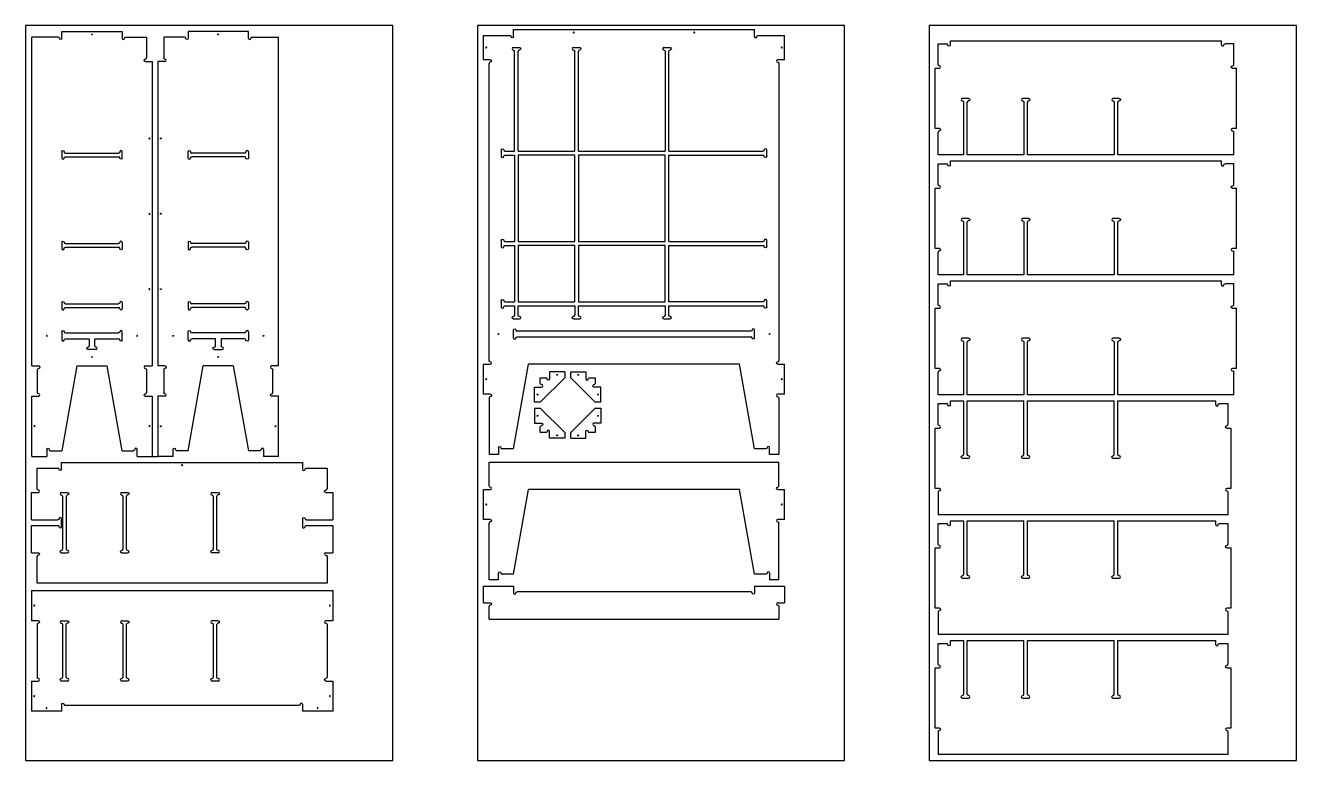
# Model space of a CAD drawing. Header units: millimetres. Extents: x -2110 to 2110, y -1219 to 1219.
import ezdxf

# ---------------------------------------------------------------- set-up
doc = ezdxf.new("R2010")
doc.units = ezdxf.units.MM
doc.layers.get('0').update_dxf_attribs({"color": 251, "true_color": 0x666666})
for name, color, linetype, true_color in [('AtFAB_STG_cut', 178, 'Continuous', 0x000000), ('AtFAB_STG_holes', 1, 'Continuous', 0xff0000), ('AtFAB_STG_pocket_side_1', 30, 'Continuous', 0xff8000), ('AtFAB_STG_profile_inside', 96, 'Continuous', 0x008000), ('AtFAB_STG_profile_outside', 5, 'Continuous', 0x0000ff), ('AtFAB_STG_under', 178, 'Continuous', 0x000000)]:
    doc.layers.add(name, color=color, linetype=linetype, true_color=true_color)

# ---------------------------------------------------------------- blocks, each defined once
blk = doc.blocks.new('4_x8__Sheet')
for p, q in [((0, 2438.4), (0, 0)), ((1219.2, 2438.4), (0, 2438.4)), ((1219.2, 0), (1219.2, 2438.4)), ((0, 0), (1219.2, 0))]:
    blk.add_line(p, q)
blk = doc.blocks.new('Group_16')
at = {"color": 252, "true_color": 0x968b80, "extrusion": (-2.09774e-16, 9.78769e-15, -1)}
blk.add_circle((-1.5, 1.5), 1.5, dxfattribs=at)
at = {"color": 252, "true_color": 0x968b80, "extrusion": (1.24995e-15, 1.52354e-14, -1)}
blk.add_circle((-982.5, 1.5), 1.5, dxfattribs=at)
blk = doc.blocks.new('Group_17')
at = {"color": 252, "true_color": 0x968b80}
for p, q in [((19, 390.5), (981, 390.5)), ((19, 312), (19, 390.5)), ((981, 312), (981, 390.5)), ((0, 300), (23, 300)), ((0, 200), (0, 300)), ((100, 19), (150, 300)), ((850, 300), (150, 300)), ((900, 19), (850, 300)), ((977, 300), (1000, 300)), ((1000, 200), (1000, 300)), ((23, 200), (0, 200)), ((19, 0), (19, 188)), ((1000, 200), (977, 200)), ((981, 0), (981, 188)), ((50, 0), (19, 0)), ((50, 0), (50, 23)), ((100, 19), (62, 19)), ((938, 19), (900, 19)), ((950, 23), (950, 0)), ((981, 0), (950, 0))]:
    blk.add_line(p, q, dxfattribs=at)
at = {"color": 252, "true_color": 0x968b80, "extrusion": (3.16414e-15, 4.71493e-23, -1)}
blk.add_arc((-23, 312), 4, 270, 360, dxfattribs=at)
at = {"color": 252, "true_color": 0x968b80}
for centre, start, end in [((23, 304), 270, 90), ((977, 312), 270, 0), ((23, 188), 90, 180), ((977, 196), 90, 270), ((62, 23), 180, 270), ((946, 23), 0, 180)]:
    blk.add_arc(centre, 4, start, end, dxfattribs=at)
at = {"color": 252, "true_color": 0x968b80, "extrusion": (3.16414e-15, -9.02389e-14, -1)}
blk.add_arc((-977, 304), 4, 270, 90, dxfattribs=at)
at = {"color": 252, "true_color": 0x968b80, "extrusion": (-5.10703e-15, 9.02389e-14, -1)}
blk.add_arc((-23, 196), 4, 90, 270, dxfattribs=at)
at = {"color": 252, "true_color": 0x968b80, "extrusion": (-9.71445e-16, 7.04992e-16, -1)}
blk.add_arc((-977, 188), 4, 90, 180, dxfattribs=at)
at = {"color": 252, "true_color": 0x968b80, "extrusion": (7.04992e-16, 4.23966e-15, -1)}
blk.add_arc((-54, 23), 4, 0, 180, dxfattribs=at)
at = {"color": 252, "true_color": 0x968b80, "extrusion": (-7.04992e-16, 4.23966e-15, -1)}
blk.add_arc((-938, 23), 4, 180, 270, dxfattribs=at)
blk = doc.blocks.new('__STG_01')
at = {"layer": 'AtFAB_STG_holes'}
blk.add_blockref('Group_16', (8, 248.5), dxfattribs=at)
at = {"layer": 'AtFAB_STG_profile_outside'}
blk.add_blockref('Group_17', (0, 0), dxfattribs=at)
blk = doc.blocks.new('Group_5')
at = {"color": 252, "true_color": 0x968b80}
for p, q in [((4, 200, 0), (24.6, 200, 0)), ((8, 188, 0), (8, 12, 0)), ((20.6, 12, 0), (20.6, 188, 0)), ((204, 200, 0), (224.7, 200, 0)), ((208, 188, 0), (208, 12, 0)), ((220.7, 12, 0), (220.7, 188, 0)), ((524.6, 200), (504, 200, 0)), ((508, 188, 0), (508, 12, 0)), ((520.6, 188), (520.7, 188.5)), ((520.6, 12, 0), (520.6, 188)), ((520.8, 189), (520.7, 188.5)), ((521, 189.5), (520.8, 189)), ((521.2, 190), (521, 189.5)), ((521.5, 190.4), (521.2, 190)), ((521.8, 190.8), (521.5, 190.4)), ((522.2, 191.2), (521.8, 190.8)), ((522.6, 191.5), (522.2, 191.2)), ((523.1, 191.7), (522.6, 191.5)), ((523.6, 191.9), (523.1, 191.7)), ((524.1, 192), (523.6, 191.9)), ((524.6, 192), (524.1, 192)), ((24.6, 0, 0), (4, 0, 0)), ((224.7, 0, 0), (204, 0, 0)), ((524.6, 0, 0), (504, 0, 0))]:
    blk.add_line(p, q, dxfattribs=at)
for centre, start, end in [((4, 196, 0), 90, 270), ((24.6, 188, 0), 90, 180), ((204, 196, 0), 90, 270), ((224.7, 188, 0), 90, 180), ((504, 196, 0), 90, 270), ((4, 12, 0), 270, 0), ((24.6, 4, 0), 270, 90), ((204, 12, 0), 270, 0), ((224.7, 4, 0), 270, 90), ((504, 12, 0), 270, 0), ((524.6, 4, 0), 270, 90)]:
    blk.add_arc(centre, 4, start, end, dxfattribs=at)
at = {"color": 252, "true_color": 0x968b80, "extrusion": (-4.41314e-15, -6.57608e-23, -1)}
blk.add_arc((-4, 188, 0), 4, 90, 180, dxfattribs=at)
at = {"color": 252, "true_color": 0x968b80, "extrusion": (-4.41314e-15, 9.09439e-14, -1)}
blk.add_arc((-24.7, 196, 0), 4, 90, 270, dxfattribs=at)
at = {"color": 252, "true_color": 0x968b80, "extrusion": (-4.41314e-15, 3.52496e-16, -1)}
for centre in [(-204, 188, 0), (-504, 188, 0)]:
    blk.add_arc(centre, 4, 90, 180, dxfattribs=at)
at = {"color": 252, "true_color": 0x968b80, "extrusion": (-4.41314e-15, 9.02389e-14, -1)}
for centre in [(-224.7, 196, 0), (-524.6, 196)]:
    blk.add_arc(centre, 4, 90, 270, dxfattribs=at)
at = {"color": 252, "true_color": 0x968b80, "extrusion": (3.85803e-15, -9.02389e-14, -1)}
blk.add_arc((-4, 4, 0), 4, 270, 90, dxfattribs=at)
at = {"color": 252, "true_color": 0x968b80, "extrusion": (-2.77556e-16, 3.52496e-16, -1)}
blk.add_arc((-24.7, 12, 0), 4, 270, 360, dxfattribs=at)
at = {"color": 252, "true_color": 0x968b80, "extrusion": (3.85803e-15, -9.12964e-14, -1)}
for centre in [(-204, 4, 0), (-504, 4, 0)]:
    blk.add_arc(centre, 4, 270, 90, dxfattribs=at)
at = {"color": 252, "true_color": 0x968b80, "extrusion": (-2.77556e-16, 7.04992e-16, -1)}
for centre in [(-224.7, 12, 0), (-524.6, 12, 0)]:
    blk.add_arc(centre, 4, 270, 360, dxfattribs=at)
blk = doc.blocks.new('Group_6')
at = {"color": 252, "true_color": 0x968b80, "extrusion": (2.54011e-15, -6.80621e-16, -1)}
for centre in [(-1.5, 342), (-982.5, 342), (-1.5, 42), (-982.5, 42), (-42, 1.5), (-942, 1.5)]:
    blk.add_circle(centre, 1.5, dxfattribs=at)
blk = doc.blocks.new('Group_7')
at = {"color": 252, "true_color": 0x968b80}
for p, q in [((0, 400), (0, 300)), ((0, 400), (1000, 400)), ((1000, 400), (1000, 300)), ((23, 300), (0, 300)), ((1000, 300), (977, 300)), ((19, 288), (19, 112)), ((981, 288), (981, 112)), ((0, 100), (23, 100)), ((0, 100), (0, 0)), ((977, 100), (1000, 100)), ((1000, 100), (1000, 0)), ((100, 0), (0, 0)), ((100, 23), (100, 0)), ((888, 19), (112, 19)), ((900, 23), (900, 0)), ((1000, 0), (900, 0))]:
    blk.add_line(p, q, dxfattribs=at)
at = {"color": 252, "true_color": 0x968b80, "extrusion": (-4.41314e-15, 9.02389e-14, -1)}
blk.add_arc((-23, 296), 4, 90, 270, dxfattribs=at)
at = {"color": 252, "true_color": 0x968b80}
for centre, start, end in [((977, 296), 90, 270), ((23, 288), 90, 180), ((23, 104), 270, 90), ((977, 112), 270, 0), ((112, 23), 180, 270), ((896, 23), 0, 180)]:
    blk.add_arc(centre, 4, start, end, dxfattribs=at)
at = {"color": 252, "true_color": 0x968b80, "extrusion": (-4.41314e-15, -6.57607e-23, -1)}
blk.add_arc((-977, 288), 4, 90, 180, dxfattribs=at)
at = {"color": 252, "true_color": 0x968b80, "extrusion": (-2.77556e-16, -4.13582e-24, -1)}
blk.add_arc((-23, 112), 4, 270, 0, dxfattribs=at)
at = {"color": 252, "true_color": 0x968b80, "extrusion": (3.85803e-15, -9.02389e-14, -1)}
blk.add_arc((-977, 104), 4, 270, 90, dxfattribs=at)
at = {"color": 252, "true_color": 0x968b80, "extrusion": (-3.73233e-28, 4.13605e-15, -1)}
blk.add_arc((-104, 23), 4, 360, 180, dxfattribs=at)
at = {"color": 252, "true_color": 0x968b80, "extrusion": (-6.1632e-23, 4.13605e-15, -1)}
blk.add_arc((-888, 23), 4, 180, 270, dxfattribs=at)
blk = doc.blocks.new('__STG_06')
at = {"layer": 'AtFAB_STG_holes'}
blk.add_blockref('Group_6', (8, 8), dxfattribs=at)
at = {"layer": 'AtFAB_STG_pocket_side_1'}
blk.add_blockref('Group_5', (95.1, 100, 0), dxfattribs=at)
at = {"layer": 'AtFAB_STG_profile_outside'}
blk.add_blockref('Group_7', (0, 0), dxfattribs=at)
blk = doc.blocks.new('Group_24')
at = {"color": 252, "true_color": 0x968b80}
for p, q in [((9.5, 368.3), (38, 368.3)), ((9.5, 299.3), (9.5, 368.3)), ((50, 377.8), (950, 377.8)), ((50, 364.3), (50, 377.8)), ((950, 364.3), (950, 377.8)), ((990.5, 368.3), (962, 368.3)), ((990.5, 299.3), (990.5, 368.3)), ((0, 287.3), (13.5, 287.3)), ((0, 87.3), (0, 287.3)), ((986.5, 287.3), (1000, 287.3)), ((1000, 87.3), (1000, 287.3)), ((110.35, 187.3), (89.65, 187.3)), ((93.65, 175.3), (93.65, 0)), ((106.35, 0), (106.35, 175.3)), ((310.35, 187.3), (289.65, 187.3)), ((293.65, 175.3), (293.65, 0)), ((306.35, 0), (306.35, 175.3)), ((610.35, 187.3), (589.65, 187.3)), ((593.65, 175.3), (593.65, 0)), ((606.35, 0), (606.35, 175.3)), ((13.5, 87.3), (0, 87.3)), ((1000, 87.3), (986.5, 87.3)), ((9.5, 0), (9.5, 75.3)), ((990.5, 0), (990.5, 75.3)), ((93.65, 0), (9.5, 0)), ((293.65, 0), (106.35, 0)), ((593.65, 0), (306.35, 0)), ((990.5, 0), (606.35, 0))]:
    blk.add_line(p, q, dxfattribs=at)
for centre, start, end in [((38, 364.3), 360, 90), ((954, 364.3), 180, 360), ((986.5, 299.3), 270, 0), ((13.5, 291.3), 270, 90), ((89.65, 183.3), 90, 270), ((110.35, 175.3), 90, 180), ((289.65, 183.3), 90, 270), ((310.35, 175.3), 90, 180), ((589.65, 183.3), 90, 270), ((610.35, 175.3), 90, 180), ((986.5, 83.3), 90, 270), ((13.5, 75.3), 90, 180)]:
    blk.add_arc(centre, 4, start, end, dxfattribs=at)
at = {"color": 252, "true_color": 0x968b80, "extrusion": (0, -2.51188e-15, -1)}
blk.add_arc((-46, 364.3), 4, 180, 360, dxfattribs=at)
at = {"color": 252, "true_color": 0x968b80, "extrusion": (3.74299e-23, -2.51188e-15, -1)}
blk.add_arc((-962, 364.3), 4, 360, 90, dxfattribs=at)
at = {"color": 252, "true_color": 0x968b80, "extrusion": (4.44089e-16, -5.63993e-15, -1)}
blk.add_arc((-13.5, 299.3), 4, 270, 0, dxfattribs=at)
at = {"color": 252, "true_color": 0x968b80, "extrusion": (4.44089e-16, -5.07594e-14, -1)}
blk.add_arc((-986.5, 291.3), 4, 270, 90, dxfattribs=at)
at = {"color": 252, "true_color": 0x968b80, "extrusion": (-3.69149e-15, -5.50075e-23, -1)}
for centre in [(-89.65, 175.3), (-289.65, 175.3), (-589.65, 175.3), (-986.5, 75.3)]:
    blk.add_arc(centre, 4, 90, 180, dxfattribs=at)
at = {"color": 252, "true_color": 0x968b80, "extrusion": (-7.82707e-15, 5.07594e-14, -1)}
for centre in [(-110.35, 183.3), (-310.35, 183.3), (-610.35, 183.3)]:
    blk.add_arc(centre, 4, 90, 270, dxfattribs=at)
at = {"color": 252, "true_color": 0x968b80, "extrusion": (-7.82707e-15, 5.63993e-14, -1)}
blk.add_arc((-13.5, 83.3), 4, 90, 270, dxfattribs=at)
blk = doc.blocks.new('__STG_SV')
at = {"layer": 'AtFAB_STG_profile_outside'}
blk.add_blockref('Group_24', (0, 0), dxfattribs=at)
blk = doc.blocks.new('Group_15')
at = {"color": 252, "true_color": 0x968b80}
for p, q in [((0, 54.75), (0, 109.5)), ((0, 109.5), (100, 109.5)), ((100, 109.5), (100, 86.5)), ((888, 90.5), (112, 90.5)), ((900, 109.5), (900, 86.5)), ((900, 109.5), (1000, 109.5)), ((1000, 109.5), (1000, 54.75)), ((0, 54.75), (23, 54.75)), ((19, 0), (19, 42.75)), ((977, 54.75), (1000, 54.75)), ((981, 42.75), (981, 0)), ((19, 0), (981, 0))]:
    blk.add_line(p, q, dxfattribs=at)
for centre, start, end in [((104, 86.5), 180, 360), ((888, 86.5), 360, 90), ((23, 42.75), 90, 180), ((977, 50.75), 90, 270)]:
    blk.add_arc(centre, 4, start, end, dxfattribs=at)
at = {"color": 252, "true_color": 0x968b80, "extrusion": (5.63993e-15, 3.51108e-14, -1)}
for centre, start, end in [((-112, 86.5), 360, 90), ((-896, 86.5), 180, 360)]:
    blk.add_arc(centre, 4, start, end, dxfattribs=at)
at = {"color": 252, "true_color": 0x968b80, "extrusion": (-1.52656e-16, 3.10196e-14, -1)}
blk.add_arc((-23, 50.75), 4, 90, 270, dxfattribs=at)
at = {"color": 252, "true_color": 0x968b80, "extrusion": (-4.28824e-15, -1.69198e-14, -1)}
blk.add_arc((-977, 42.75), 4, 90, 180, dxfattribs=at)
blk = doc.blocks.new('__STG_04')
at = {"layer": 'AtFAB_STG_profile_outside'}
blk.add_blockref('Group_15', (0, 0), dxfattribs=at)
blk = doc.blocks.new('Group_8')
at = {"color": 252, "true_color": 0x968b80}
for p, q in [((4, 200), (24.65, 200)), ((8, 188), (8, 12)), ((20.65, 12), (20.65, 188)), ((204, 200), (224.65, 200)), ((208, 188), (208, 12)), ((220.65, 12), (220.65, 188)), ((504, 200), (524.65, 200)), ((508, 188), (508, 12)), ((520.65, 12), (520.65, 188)), ((4, 0), (24.65, 0)), ((204, 0), (224.65, 0)), ((524.65, 0), (504, 0))]:
    blk.add_line(p, q, dxfattribs=at)
for centre, start, end in [((4, 196), 90, 270), ((24.65, 188), 90, 180), ((204, 196), 90, 270), ((224.65, 188), 90, 180), ((504, 196), 90, 270), ((524.65, 188), 90, 180), ((4, 12), 270, 0), ((24.65, 4), 270, 90), ((204, 12), 270, 360), ((224.65, 4), 270, 90), ((504, 12), 270, 0), ((524.65, 4), 270, 90)]:
    blk.add_arc(centre, 4, start, end, dxfattribs=at)
at = {"color": 252, "true_color": 0x968b80, "extrusion": (-4.13558e-15, -4.51195e-14, -1)}
for centre in [(-4, 188), (-204, 188), (-504, 188)]:
    blk.add_arc(centre, 4, 90, 180, dxfattribs=at)
at = {"color": 252, "true_color": 0x968b80, "extrusion": (0, 0, -1)}
for centre in [(-24.65, 196), (-224.65, 196), (-524.65, 196)]:
    blk.add_arc(centre, 4, 90, 270, dxfattribs=at)
at = {"color": 252, "true_color": 0x968b80, "extrusion": (4.13558e-15, 0, -1)}
for centre in [(-4, 4), (-204, 4), (-504, 4)]:
    blk.add_arc(centre, 4, 270, 90, dxfattribs=at)
at = {"color": 252, "true_color": 0x968b80, "extrusion": (4.13558e-15, 4.51195e-14, -1)}
for centre in [(-24.65, 12), (-224.65, 12), (-524.65, 12)]:
    blk.add_arc(centre, 4, 270, 0, dxfattribs=at)
blk = doc.blocks.new('Group_9')
at = {"color": 252, "true_color": 0x968b80, "extrusion": (-2.09774e-16, 9.78769e-15, -1)}
blk.add_circle((-1.5, 1.5), 1.5, dxfattribs=at)
blk = doc.blocks.new('Group_10')
at = {"color": 252, "true_color": 0x968b80}
for p, q in [((19, 381), (88, 381)), ((19, 312), (19, 381)), ((100, 377), (100, 400)), ((100, 400), (900, 400)), ((900, 400), (900, 377)), ((912, 381), (981, 381)), ((981, 381), (981, 312)), ((0, 209.5), (0, 300)), ((0, 300), (23, 300)), ((977, 300), (1000, 300)), ((1000, 300), (1000, 209.5)), ((100, 186.5), (100, 213.5)), ((900, 213.5), (900, 186.5)), ((0, 209.5), (88, 209.5)), ((0, 190.5), (88, 190.5)), ((0, 100), (0, 190.5)), ((912, 209.5), (1000, 209.5)), ((912, 190.5), (1000, 190.5)), ((1000, 190.5), (1000, 100)), ((0, 100), (23, 100)), ((19, 0), (19, 88)), ((977, 100), (1000, 100)), ((981, 88), (981, 0)), ((981, 0), (19, 0))]:
    blk.add_line(p, q, dxfattribs=at)
for centre, start, end in [((88, 377), 360, 90), ((904, 377), 180, 360), ((23, 304), 270, 90), ((977, 312), 270, 0), ((96, 213.5), 0, 180), ((912, 213.5), 180, 270), ((88, 186.5), 360, 90), ((904, 186.5), 180, 360), ((23, 88), 90, 180), ((977, 96), 90, 270)]:
    blk.add_arc(centre, 4, start, end, dxfattribs=at)
at = {"color": 252, "true_color": 0x968b80, "extrusion": (-6.1625e-23, 4.13558e-15, -1)}
for centre in [(-912, 377), (-912, 186.5)]:
    blk.add_arc(centre, 4, 360, 90, dxfattribs=at)
at = {"color": 252, "true_color": 0x968b80, "extrusion": (0, 4.13558e-15, -1)}
blk.add_arc((-96, 377), 4, 180, 360, dxfattribs=at)
at = {"color": 252, "true_color": 0x968b80, "extrusion": (4.13558e-15, 4.51195e-14, -1)}
blk.add_arc((-23, 312), 4, 270, 0, dxfattribs=at)
at = {"color": 252, "true_color": 0x968b80, "extrusion": (4.13558e-15, 0, -1)}
blk.add_arc((-977, 304), 4, 270, 90, dxfattribs=at)
at = {"color": 252, "true_color": 0x968b80, "extrusion": (6.16249e-23, -4.13558e-15, -1)}
blk.add_arc((-88, 213.5), 4, 180, 270, dxfattribs=at)
at = {"color": 252, "true_color": 0x968b80, "extrusion": (0, -4.13558e-15, -1)}
blk.add_arc((-904, 213.5), 4, 0, 180, dxfattribs=at)
at = {"color": 252, "true_color": 0x968b80, "extrusion": (9.32976e-29, 4.13558e-15, -1)}
blk.add_arc((-96, 186.5), 4, 180, 360, dxfattribs=at)
at = {"color": 252, "true_color": 0x968b80, "extrusion": (0, 0, -1)}
blk.add_arc((-23, 96), 4, 90, 270, dxfattribs=at)
at = {"color": 252, "true_color": 0x968b80, "extrusion": (-4.13558e-15, -4.51195e-14, -1)}
blk.add_arc((-977, 88), 4, 90, 180, dxfattribs=at)
blk = doc.blocks.new('__STG_05')
at = {"layer": 'AtFAB_STG_holes'}
blk.add_blockref('Group_9', (498.5, 389), dxfattribs=at)
at = {"layer": 'AtFAB_STG_pocket_side_1'}
blk.add_blockref('Group_8', (95.15, 100), dxfattribs=at)
at = {"layer": 'AtFAB_STG_profile_outside'}
blk.add_blockref('Group_10', (0, 0), dxfattribs=at)
blk = doc.blocks.new('Group_1')
at = {"color": 252, "true_color": 0x968b80}
for p, q in [((39.6, 900), (60.4, 900)), ((43.7, 556.3), (43.7, 888)), ((56.4, 556.3), (56.4, 888)), ((239.6, 900), (260.4, 900)), ((243.7, 556.3), (243.7, 888)), ((256.4, 556.3), (256.4, 888)), ((539.6, 900), (560.4, 900)), ((543.6, 888), (543.6, 556.3)), ((556.3, 556.3), (556.3, 888)), ((0, 560.4), (0, 539.6)), ((12, 556.3), (43.7, 556.3)), ((56.4, 556.3), (243.7, 556.3)), ((256.4, 556.3), (543.6, 556.3)), ((556.3, 556.3), (869, 556.3)), ((881, 539.6), (881, 560.4)), ((12, 543.6), (43.7, 543.6)), ((43.7, 543.6), (43.7, 256.4)), ((243.7, 543.6), (56.4, 543.6)), ((56.4, 543.6), (56.4, 256.4)), ((243.7, 256.4), (243.7, 543.6)), ((543.6, 543.6), (256.4, 543.6)), ((256.4, 543.6), (256.4, 256.4)), ((543.6, 256.4), (543.6, 543.6)), ((556.3, 256.4), (556.3, 543.6)), ((556.3, 543.6), (869, 543.6)), ((0, 260.4), (0, 239.6)), ((12, 256.4), (43.7, 256.4)), ((56.4, 256.4), (243.7, 256.4)), ((256.4, 256.4), (543.6, 256.4)), ((556.3, 256.4), (869, 256.4)), ((881, 239.6), (881, 260.4)), ((12, 243.7), (43.7, 243.7)), ((43.7, 243.7), (43.7, 56.4)), ((243.7, 243.7), (56.4, 243.7)), ((56.4, 243.7), (56.4, 56.4)), ((243.7, 56.4), (243.7, 243.7)), ((256.4, 243.7), (256.4, 56.4)), ((543.6, 243.7), (256.4, 243.7)), ((543.6, 56.4), (543.6, 243.7)), ((556.3, 243.7), (869, 243.7)), ((556.3, 56.4), (556.3, 243.7)), ((0, 60.4), (0, 39.6)), ((12, 56.4), (43.7, 56.4)), ((12, 43.7), (43.7, 43.7)), ((43.7, 43.7), (43.7, 12)), ((56.4, 56.4), (243.7, 56.4)), ((56.4, 43.7), (243.7, 43.7)), ((56.4, 12), (56.4, 43.7)), ((243.7, 43.7), (243.7, 12)), ((256.4, 56.4), (543.6, 56.4)), ((256.4, 43.7), (543.6, 43.7)), ((256.4, 12), (256.4, 43.7)), ((543.6, 43.7), (543.6, 12)), ((869, 56.4), (556.3, 56.4)), ((556.3, 43.7), (869, 43.7)), ((556.3, 12), (556.3, 43.7)), ((881, 39.6), (881, 60.4)), ((39.6, 0), (60.4, 0)), ((239.6, 0), (260.4, 0)), ((539.6, 0), (560.4, 0))]:
    blk.add_line(p, q, dxfattribs=at)
for centre, start, end in [((39.6, 896), 90, 270), ((60.4, 888), 90, 180), ((239.6, 896), 90, 270), ((260.4, 888), 90, 180), ((539.6, 896), 90, 270), ((560.4, 888), 90, 180), ((12, 560.4), 180, 270), ((877, 560.4), 0, 180), ((4, 539.6), 180, 360), ((869, 539.6), 360, 90), ((12, 260.4), 180, 270), ((877, 260.4), 0, 180), ((4, 239.6), 180, 360), ((869, 239.6), 360, 90), ((12, 60.4), 180, 270), ((869, 39.6), 360, 90), ((877, 60.4), 0, 180), ((4, 39.6), 180, 360), ((39.6, 12), 270, 0), ((60.4, 4), 270, 90), ((239.6, 12), 270, 0), ((260.4, 4), 270, 90), ((539.6, 12), 270, 0), ((560.4, 4), 270, 90)]:
    blk.add_arc(centre, 4, start, end, dxfattribs=at)
at = {"color": 252, "true_color": 0x968b80, "extrusion": (2.31457e-14, 3.44898e-22, -1)}
for centre in [(-39.7, 888), (-539.6, 888)]:
    blk.add_arc(centre, 4, 90, 180, dxfattribs=at)
at = {"color": 252, "true_color": 0x968b80, "extrusion": (2.31457e-14, 0, -1)}
for centre in [(-60.4, 896), (-260.4, 896), (-560.4, 896)]:
    blk.add_arc(centre, 4, 90, 270, dxfattribs=at)
at = {"color": 252, "true_color": 0x968b80, "extrusion": (2.31457e-14, 3.44899e-22, -1)}
blk.add_arc((-239.7, 888), 4, 90, 180, dxfattribs=at)
at = {"color": 252, "true_color": 0x968b80, "extrusion": (-2.25597e-14, 2.34701e-14, -1)}
for centre in [(-4, 560.4), (-4, 260.4), (-4, 60.4)]:
    blk.add_arc(centre, 4, 0, 180, dxfattribs=at)
at = {"color": 252, "true_color": 0x968b80, "extrusion": (3.50001e-22, -2.34882e-14, -1)}
for centre in [(-869, 560.4), (-869, 260.4), (-869, 60.4)]:
    blk.add_arc(centre, 4, 180, 270, dxfattribs=at)
at = {"color": 252, "true_color": 0x968b80, "extrusion": (-3.49731e-22, 2.34701e-14, -1)}
for centre in [(-12, 539.6), (-12, 239.6), (-12, 39.6)]:
    blk.add_arc(centre, 4, 360, 90, dxfattribs=at)
at = {"color": 252, "true_color": 0x968b80, "extrusion": (2.25597e-14, -2.34882e-14, -1)}
for centre in [(-877, 539.6), (-877, 239.6), (-877, 39.6)]:
    blk.add_arc(centre, 4, 180, 360, dxfattribs=at)
at = {"color": 252, "true_color": 0x968b80, "extrusion": (-2.38125e-14, 0, -1)}
for centre in [(-39.7, 4), (-239.7, 4), (-539.6, 4)]:
    blk.add_arc(centre, 4, 270, 90, dxfattribs=at)
at = {"color": 252, "true_color": 0x968b80, "extrusion": (-2.38125e-14, -3.54834e-22, -1)}
for centre in [(-60.4, 12), (-560.4, 12)]:
    blk.add_arc(centre, 4, 270, 0, dxfattribs=at)
at = {"color": 252, "true_color": 0x968b80, "extrusion": (-2.38125e-14, -4.51195e-14, -1)}
blk.add_arc((-260.4, 12), 4, 270, 0, dxfattribs=at)
blk = doc.blocks.new('Group_20')
at = {"color": 252, "true_color": 0x968b80}
for p, q in [((0, 4), (0, 31)), ((788, 27), (12, 27)), ((12, 8), (788, 8)), ((800, 4), (800, 31))]:
    blk.add_line(p, q, dxfattribs=at)
at = {"color": 252, "true_color": 0x968b80, "extrusion": (-2.25597e-14, 2.34701e-14, -1)}
blk.add_arc((-4, 31), 4, 0, 180, dxfattribs=at)
at = {"color": 252, "true_color": 0x968b80}
for centre, start, end in [((4, 4), 180, 360), ((12, 31), 180, 270), ((788, 4), 360, 90), ((796, 31), 0, 180)]:
    blk.add_arc(centre, 4, start, end, dxfattribs=at)
at = {"color": 252, "true_color": 0x968b80, "extrusion": (-3.49731e-22, 2.34701e-14, -1)}
blk.add_arc((-12, 4), 4, 360, 90, dxfattribs=at)
at = {"color": 252, "true_color": 0x968b80, "extrusion": (3.50001e-22, -2.34882e-14, -1)}
blk.add_arc((-788, 31), 4, 180, 270, dxfattribs=at)
at = {"color": 252, "true_color": 0x968b80, "extrusion": (2.25597e-14, -2.34882e-14, -1)}
blk.add_arc((-796, 4), 4, 180, 360, dxfattribs=at)
blk = doc.blocks.new('Group_21')
at = {"color": 252, "true_color": 0x968b80, "extrusion": (2.09774e-16, -9.78769e-15, -1)}
for centre in [(-292, 1151.5), (-692, 1151.5), (-1.5, 1101.5), (-982.5, 1101.5), (-42, 151.5), (-942, 151.5), (-1.5, 1.5), (-982.5, 1.5)]:
    blk.add_circle(centre, 1.5, dxfattribs=at)
blk = doc.blocks.new('Group_22')
at = {"color": 252, "true_color": 0x968b80}
for p, q in [((100, 1409.5), (900, 1409.5)), ((100, 1386.5), (100, 1409.5)), ((900, 1386.5), (900, 1409.5)), ((0, 1309.5), (0, 1390.5)), ((0, 1390.5), (88, 1390.5)), ((912, 1390.5), (1000, 1390.5)), ((1000, 1309.5), (1000, 1390.5)), ((23, 1309.5), (0, 1309.5)), ((1000, 1309.5), (977, 1309.5)), ((19, 312), (19, 1297.5)), ((981, 1297.5), (981, 312)), ((0, 300), (23, 300)), ((0, 200), (0, 300)), ((100, 19), (150, 300)), ((850, 300), (150, 300)), ((900, 19), (850, 300)), ((977, 300), (1000, 300)), ((1000, 200), (1000, 300)), ((23, 200), (0, 200)), ((19, 188), (19, 0)), ((1000, 200), (977, 200)), ((981, 188), (981, 0)), ((50, 0), (19, 0)), ((50, 23), (50, 0)), ((100, 19), (62, 19)), ((938, 19), (900, 19)), ((950, 0), (950, 23)), ((981, 0), (950, 0))]:
    blk.add_line(p, q, dxfattribs=at)
for centre, start, end in [((88, 1386.5), 360, 90), ((904, 1386.5), 180, 360), ((977, 1305.5), 90, 270), ((23, 1297.5), 90, 180), ((23, 304), 270, 90), ((977, 312), 270, 0), ((23, 188), 90, 180), ((977, 196), 90, 270), ((62, 23), 180, 270), ((946, 23), 0, 180)]:
    blk.add_arc(centre, 4, start, end, dxfattribs=at)
at = {"color": 252, "true_color": 0x968b80, "extrusion": (0, -2.34882e-14, -1)}
blk.add_arc((-96, 1386.5), 4, 180, 360, dxfattribs=at)
at = {"color": 252, "true_color": 0x968b80, "extrusion": (3.50001e-22, -2.34882e-14, -1)}
blk.add_arc((-912, 1386.5), 4, 360, 90, dxfattribs=at)
at = {"color": 252, "true_color": 0x968b80, "extrusion": (3.83027e-15, -6.76792e-14, -1)}
for centre in [(-23, 1305.5), (-23, 196)]:
    blk.add_arc(centre, 4, 90, 270, dxfattribs=at)
at = {"color": 252, "true_color": 0x968b80, "extrusion": (-4.13558e-15, -6.16249e-23, -1)}
blk.add_arc((-977, 1297.5), 4, 90, 180, dxfattribs=at)
at = {"color": 252, "true_color": 0x968b80, "extrusion": (-4.44089e-15, -2.25597e-14, -1)}
blk.add_arc((-23, 312), 4, 270, 0, dxfattribs=at)
at = {"color": 252, "true_color": 0x968b80, "extrusion": (4.13558e-15, -4.51195e-14, -1)}
blk.add_arc((-977, 304), 4, 270, 90, dxfattribs=at)
at = {"color": 252, "true_color": 0x968b80, "extrusion": (-4.13558e-15, -6.76792e-14, -1)}
blk.add_arc((-977, 188), 4, 90, 180, dxfattribs=at)
at = {"color": 252, "true_color": 0x968b80, "extrusion": (0, -3.17871e-14, -1)}
blk.add_arc((-54, 23), 4, 0, 180, dxfattribs=at)
at = {"color": 252, "true_color": 0x968b80, "extrusion": (-2.25597e-14, -3.17871e-14, -1)}
blk.add_arc((-938, 23), 4, 180, 270, dxfattribs=at)
blk = doc.blocks.new('__STG_03')
at = {"layer": 'AtFAB_STG_holes'}
blk.add_blockref('Group_21', (8, 248.5), dxfattribs=at)
at = {"layer": 'AtFAB_STG_pocket_side_1'}
blk.add_blockref('Group_1', (59.5, 450), dxfattribs=at)
at = {"layer": 'AtFAB_STG_profile_inside'}
blk.add_blockref('Group_20', (100, 382.5), dxfattribs=at)
at = {"layer": 'AtFAB_STG_profile_outside'}
blk.add_blockref('Group_22', (0, 0), dxfattribs=at)
blk = doc.blocks.new('Group_23')
at = {"color": 252, "true_color": 0x968b80}
for p, q in [((9.5, 368.3), (38, 368.3)), ((9.5, 299.3), (9.5, 368.3)), ((50, 377.8), (93.65, 377.8)), ((50, 364.3), (50, 377.8)), ((93.65, 377.8), (93.65, 199.3)), ((106.35, 377.8), (293.65, 377.8)), ((106.35, 199.3), (106.35, 377.8)), ((293.65, 199.3), (293.65, 377.8)), ((306.35, 377.8), (593.65, 377.8)), ((306.35, 199.3), (306.35, 377.8)), ((593.65, 199.3), (593.65, 377.8)), ((606.35, 377.8), (931, 377.8)), ((606.35, 199.3), (606.35, 377.8)), ((931, 364.3), (931, 377.8)), ((943, 368.3), (971.5, 368.3)), ((971.5, 368.3), (971.5, 299.3)), ((0, 87.3), (0, 287.3)), ((0, 287.3), (13.5, 287.3)), ((967.5, 287.3), (981, 287.3)), ((981, 287.3), (981, 87.3)), ((89.65, 187.3), (110.35, 187.3)), ((289.65, 187.3), (310.35, 187.3)), ((589.65, 187.3), (610.35, 187.3)), ((13.5, 87.3), (0, 87.3)), ((981, 87.3), (967.5, 87.3)), ((9.5, 75.3), (9.5, 0)), ((971.5, 75.3), (971.5, 0)), ((971.5, 0), (9.5, 0))]:
    blk.add_line(p, q, dxfattribs=at)
for centre, start, end in [((38, 364.3), 360, 90), ((935, 364.3), 180, 360), ((967.5, 299.3), 270, 0), ((13.5, 291.3), 270, 90), ((89.65, 199.3), 270, 0), ((110.35, 191.3), 270, 90), ((289.65, 199.3), 270, 0), ((310.35, 191.3), 270, 90), ((589.65, 199.3), 270, 0), ((610.35, 191.3), 270, 90), ((967.5, 83.3), 90, 270), ((13.5, 75.3), 90, 180)]:
    blk.add_arc(centre, 4, start, end, dxfattribs=at)
at = {"color": 252, "true_color": 0x968b80, "extrusion": (0, 4.13558e-15, -1)}
blk.add_arc((-46, 364.3), 4, 180, 360, dxfattribs=at)
at = {"color": 252, "true_color": 0x968b80, "extrusion": (-6.16249e-23, 4.13558e-15, -1)}
blk.add_arc((-943, 364.3), 4, 360, 90, dxfattribs=at)
at = {"color": 252, "true_color": 0x968b80, "extrusion": (-4.13558e-15, -6.16249e-23, -1)}
blk.add_arc((-13.5, 299.3), 4, 270, 0, dxfattribs=at)
at = {"color": 252, "true_color": 0x968b80, "extrusion": (4.70967e-17, 0, -1)}
blk.add_arc((-967.5, 291.3), 4, 270, 90, dxfattribs=at)
at = {"color": 252, "true_color": 0x968b80, "extrusion": (4.13558e-15, 0, -1)}
for centre in [(-89.65, 191.3), (-289.65, 191.3), (-589.65, 191.3)]:
    blk.add_arc(centre, 4, 270, 90, dxfattribs=at)
at = {"color": 252, "true_color": 0x968b80, "extrusion": (4.13558e-15, 4.51195e-14, -1)}
for centre in [(-110.35, 199.3), (-310.35, 199.3), (-610.35, 199.3)]:
    blk.add_arc(centre, 4, 270, 0, dxfattribs=at)
at = {"color": 252, "true_color": 0x968b80, "extrusion": (0, 0, -1)}
blk.add_arc((-13.5, 83.3), 4, 90, 270, dxfattribs=at)
at = {"color": 252, "true_color": 0x968b80, "extrusion": (-4.13558e-15, -4.51195e-14, -1)}
blk.add_arc((-967.5, 75.3), 4, 90, 180, dxfattribs=at)
blk = doc.blocks.new('__STG_SH')
at = {"layer": 'AtFAB_STG_profile_outside'}
blk.add_blockref('Group_23', (0, 0), dxfattribs=at)
blk = doc.blocks.new('Group_18')
at = {"color": 252, "true_color": 0x968b80}
for centre in [(67, 67), (1.5, 1.5)]:
    blk.add_circle(centre, 1.5, dxfattribs=at)
blk = doc.blocks.new('Group_19')
at = {"color": 252, "true_color": 0x968b80}
for p, q in [((0, 19), (81, 100)), ((81, 100), (100, 100)), ((100, 100), (100, 50)), ((100, 50), (77, 50)), ((0, 0), (0, 19)), ((0, 0), (50, 0)), ((50, 0), (50, 23)), ((81, 19), (62, 19)), ((81, 38), (81, 19))]:
    blk.add_line(p, q, dxfattribs=at)
for centre, start in [((77, 46), 90), ((62, 23), 180)]:
    blk.add_arc(centre, 4, start, 270, dxfattribs=at)
at = {"color": 252, "true_color": 0x968b80, "extrusion": (2.33244e-29, -4.13558e-15, -1)}
blk.add_arc((-54, 23), 4, 360, 180, dxfattribs=at)
at = {"color": 252, "true_color": 0x968b80, "extrusion": (0, 0, -1)}
blk.add_arc((-77, 38), 4, 90, 180, dxfattribs=at)
blk = doc.blocks.new('__STG_07')
at = {"layer": 'AtFAB_STG_holes'}
blk.add_blockref('Group_18', (23.5, 8), dxfattribs=at)
at = {"layer": 'AtFAB_STG_profile_outside'}
blk.add_blockref('Group_19', (0, 0), dxfattribs=at)
blk = doc.blocks.new('Group_11')
at = {"color": 252, "true_color": 0x968b80}
for p, q in [((0, 524.7), (0, 504)), ((12, 520.7), (188, 520.7)), ((12, 508), (188, 508)), ((200, 504), (200, 524.7)), ((0, 224.7), (0, 204)), ((12, 220.7), (188, 220.7)), ((200, 224.7), (200, 204)), ((12, 208), (188, 208)), ((0, 24.7), (0, 4)), ((12, 20.7), (188, 20.7)), ((12, 8), (188, 8)), ((200, 24.7), (200, 4))]:
    blk.add_line(p, q, dxfattribs=at)
at = {"color": 252, "true_color": 0x968b80, "extrusion": (0, -4.38538e-15, -1)}
for centre in [(-4, 524.7), (-4, 224.7)]:
    blk.add_arc(centre, 4, 0, 180, dxfattribs=at)
at = {"color": 252, "true_color": 0x968b80}
for centre, start, end in [((12, 524.7), 180, 270), ((188, 504), 360, 90), ((196, 524.7), 0, 180), ((4, 504), 180, 360), ((12, 224.7), 180, 270), ((196, 224.7), 0, 180), ((4, 204), 180, 360), ((188, 204), 360, 90), ((4, 4), 180, 360), ((12, 24.7), 180, 270), ((188, 4), 360, 90), ((196, 24.7), 0, 180)]:
    blk.add_arc(centre, 4, start, end, dxfattribs=at)
at = {"color": 252, "true_color": 0x968b80, "extrusion": (1.80478e-13, -4.38538e-15, -1)}
blk.add_arc((-12, 504), 4, 360, 90, dxfattribs=at)
at = {"color": 252, "true_color": 0x968b80, "extrusion": (4.1359e-25, -2.77555e-17, -1)}
for centre in [(-188, 524.7), (-188, 224.7), (-188, 24.7)]:
    blk.add_arc(centre, 4, 180, 270, dxfattribs=at)
at = {"color": 252, "true_color": 0x968b80, "extrusion": (1.80478e-13, 4.16334e-15, -1)}
for centre in [(-196, 504), (-196, 4)]:
    blk.add_arc(centre, 4, 180, 360, dxfattribs=at)
at = {"color": 252, "true_color": 0x968b80, "extrusion": (5.41434e-13, -4.38537e-15, -1)}
for centre in [(-12, 204), (-12, 4)]:
    blk.add_arc(centre, 4, 360, 90, dxfattribs=at)
at = {"color": 252, "true_color": 0x968b80, "extrusion": (0, 4.16334e-15, -1)}
blk.add_arc((-196, 204), 4, 180, 360, dxfattribs=at)
at = {"color": 252, "true_color": 0x968b80, "extrusion": (9.8933e-29, -4.38538e-15, -1)}
blk.add_arc((-4, 24.7), 4, 360, 180, dxfattribs=at)
blk = doc.blocks.new('Group_12')
at = {"color": 252, "true_color": 0x968b80}
for p, q in [((0, 58.8), (0, 31.8)), ((12, 54.8), (188, 54.8)), ((200, 31.8), (200, 58.8)), ((12, 35.8), (90.5, 35.8)), ((113.5, 0), (86.5, 0)), ((90.5, 35.8), (90.5, 12)), ((109.5, 35.8), (188, 35.8)), ((109.5, 12), (109.5, 35.8))]:
    blk.add_line(p, q, dxfattribs=at)
at = {"color": 252, "true_color": 0x968b80, "extrusion": (0, -4.38538e-15, -1)}
blk.add_arc((-4, 58.8), 4, 0, 180, dxfattribs=at)
at = {"color": 252, "true_color": 0x968b80}
for centre, start, end in [((12, 58.8), 180, 270), ((196, 58.8), 0, 180), ((4, 31.8), 180, 360), ((86.5, 12), 270, 0), ((113.5, 4), 270, 90), ((188, 31.8), 360, 90)]:
    blk.add_arc(centre, 4, start, end, dxfattribs=at)
at = {"color": 252, "true_color": 0x968b80, "extrusion": (4.1359e-25, -2.77555e-17, -1)}
blk.add_arc((-188, 58.8), 4, 180, 270, dxfattribs=at)
at = {"color": 252, "true_color": 0x968b80, "extrusion": (5.41434e-13, -4.38537e-15, -1)}
blk.add_arc((-12, 31.8), 4, 360, 90, dxfattribs=at)
at = {"color": 252, "true_color": 0x968b80, "extrusion": (-6.06366e-15, 0, -1)}
blk.add_arc((-86.5, 4), 4, 270, 90, dxfattribs=at)
at = {"color": 252, "true_color": 0x968b80, "extrusion": (2.2075e-15, 3.28945e-23, -1)}
blk.add_arc((-113.5, 12), 4, 270, 360, dxfattribs=at)
at = {"color": 252, "true_color": 0x968b80, "extrusion": (1.80478e-13, 4.16334e-15, -1)}
blk.add_arc((-196, 31.8), 4, 180, 360, dxfattribs=at)
blk = doc.blocks.new('Group_13')
at = {"color": 252, "true_color": 0x968b80, "extrusion": (-9.39595e-15, 1.25221e-15, -1)}
blk.add_circle((-192, 1301.5), 1.5, dxfattribs=at)
at = {"color": 252, "true_color": 0x968b80, "extrusion": (2.09774e-16, -9.78769e-15, -1)}
for centre in [(-382.5, 956.3), (-382.5, 706.3), (-382.5, 456.3), (-42, 301.5), (-342, 301.5), (-192, 231.2), (-1.5, 1.5), (-382.5, 1.5)]:
    blk.add_circle(centre, 1.5, dxfattribs=at)
blk = doc.blocks.new('Group_14')
at = {"color": 252, "true_color": 0x968b80}
for p, q in [((100, 1386.5), (100, 1409.5)), ((100, 1409.5), (300, 1409.5)), ((300, 1409.5), (300, 1386.5)), ((88, 1390.5), (0, 1390.5)), ((0, 300), (0, 1390.5)), ((312, 1390.5), (381, 1390.5)), ((381, 1390.5), (381, 1321.5)), ((377, 1309.5), (400, 1309.5)), ((400, 1309.5), (400, 300)), ((0, 300), (23, 300)), ((150, 300), (100, 19)), ((150, 300), (250, 300)), ((300, 19), (250, 300)), ((377, 300), (400, 300)), ((19, 212), (19, 288)), ((381, 288), (381, 212)), ((0, 0), (0, 200)), ((0, 200), (23, 200)), ((377, 200), (400, 200)), ((400, 200), (400, 0)), ((0, 0), (50, 0)), ((50, 23), (50, 0)), ((62, 19), (100, 19)), ((300, 19), (338, 19)), ((350, 0), (350, 23)), ((350, 0), (400, 0))]:
    blk.add_line(p, q, dxfattribs=at)
for centre, start, end in [((88, 1386.5), 360, 90), ((304, 1386.5), 180, 360), ((377, 1321.5), 270, 0), ((377, 296), 90, 270), ((23, 288), 90, 180), ((377, 212), 270, 0), ((23, 204), 270, 90), ((62, 23), 180, 270), ((346, 23), 0, 180)]:
    blk.add_arc(centre, 4, start, end, dxfattribs=at)
at = {"color": 252, "true_color": 0x968b80, "extrusion": (1.80478e-13, 4.16334e-15, -1)}
blk.add_arc((-96, 1386.5), 4, 180, 360, dxfattribs=at)
at = {"color": 252, "true_color": 0x968b80, "extrusion": (6.53472e-23, -4.38538e-15, -1)}
blk.add_arc((-312, 1386.5), 4, 360, 90, dxfattribs=at)
at = {"color": 252, "true_color": 0x968b80, "extrusion": (-6.06366e-15, 0, -1)}
for centre in [(-377, 1313.5), (-377, 204)]:
    blk.add_arc(centre, 4, 270, 90, dxfattribs=at)
at = {"color": 252, "true_color": 0x968b80, "extrusion": (2.2075e-15, 0, -1)}
blk.add_arc((-23, 296), 4, 90, 270, dxfattribs=at)
at = {"color": 252, "true_color": 0x968b80, "extrusion": (-6.06366e-15, -9.03556e-23, -1)}
blk.add_arc((-377, 288), 4, 90, 180, dxfattribs=at)
at = {"color": 252, "true_color": 0x968b80, "extrusion": (2.2075e-15, 3.28945e-23, -1)}
blk.add_arc((-23, 212), 4, 270, 360, dxfattribs=at)
at = {"color": 252, "true_color": 0x968b80, "extrusion": (9.8933e-29, -4.38538e-15, -1)}
blk.add_arc((-54, 23), 4, 360, 180, dxfattribs=at)
at = {"color": 252, "true_color": 0x968b80, "extrusion": (4.1359e-25, -2.77555e-17, -1)}
blk.add_arc((-338, 23), 4, 180, 270, dxfattribs=at)
blk = doc.blocks.new('__STG_02')
at = {"layer": 'AtFAB_STG_holes'}
blk.add_blockref('Group_13', (8, 98.5), dxfattribs=at)
at = {"layer": 'AtFAB_STG_pocket_side_1'}
blk.add_blockref('Group_11', (100, 485.6), dxfattribs=at)
at = {"layer": 'AtFAB_STG_profile_inside'}
blk.add_blockref('Group_12', (100, 354.7), dxfattribs=at)
at = {"layer": 'AtFAB_STG_profile_outside'}
blk.add_blockref('Group_14', (0, 0), dxfattribs=at)
blk = doc.blocks.new('Group_2')
blk.add_line((0, 0), (19, 0))

msp = doc.modelspace()

# ---------------------------------------------------------------- block references
at = {"layer": 'AtFAB_STG_cut'}
for name, p in [('__STG_02', (-2088.6, -210.3)), ('__STG_03', (-589.6, -204.3)), ('__STG_SV', (910.4, 789.8)), ('__STG_SV', (910.4, 392)), ('__STG_SV', (910.4, -5.8)), ('__STG_SH', (910.4, -403.6)), ('__STG_07', (-299.6, -150.3)), ('Group_2', (-1688.6, -210.3)), ('__STG_05', (-2089.6, -630.3)), ('__STG_01', (-589.6, -619.8)), ('__STG_SH', (910.4, -801.4)), ('__STG_06', (-2089.6, -1055.3)), ('__STG_04', (-589.6, -750.3)), ('__STG_SH', (910.4, -1199.2))]:
    msp.add_blockref(name, p, dxfattribs=at)
at = {"layer": 'AtFAB_STG_cut', "extrusion": (0, 0, -1), "zscale": -1}
msp.add_blockref('__STG_02', (1269.6, -210.3), dxfattribs=at)
at = {"layer": 'AtFAB_STG_cut'}
for p, rotation in [((-319.6, 69.7), 180), ((-199.6, -30.3), 90), ((-419.6, -50.3), 270)]:
    msp.add_blockref('__STG_07', p, dxfattribs=dict(at, rotation=rotation))
at = {"layer": 'AtFAB_STG_under'}
for p in [(-2109.6, -1219.2), (-609.6, -1219.2), (890.4, -1219.2)]:
    msp.add_blockref('4_x8__Sheet', p, dxfattribs=at)

doc.saveas('drawing.dxf')
